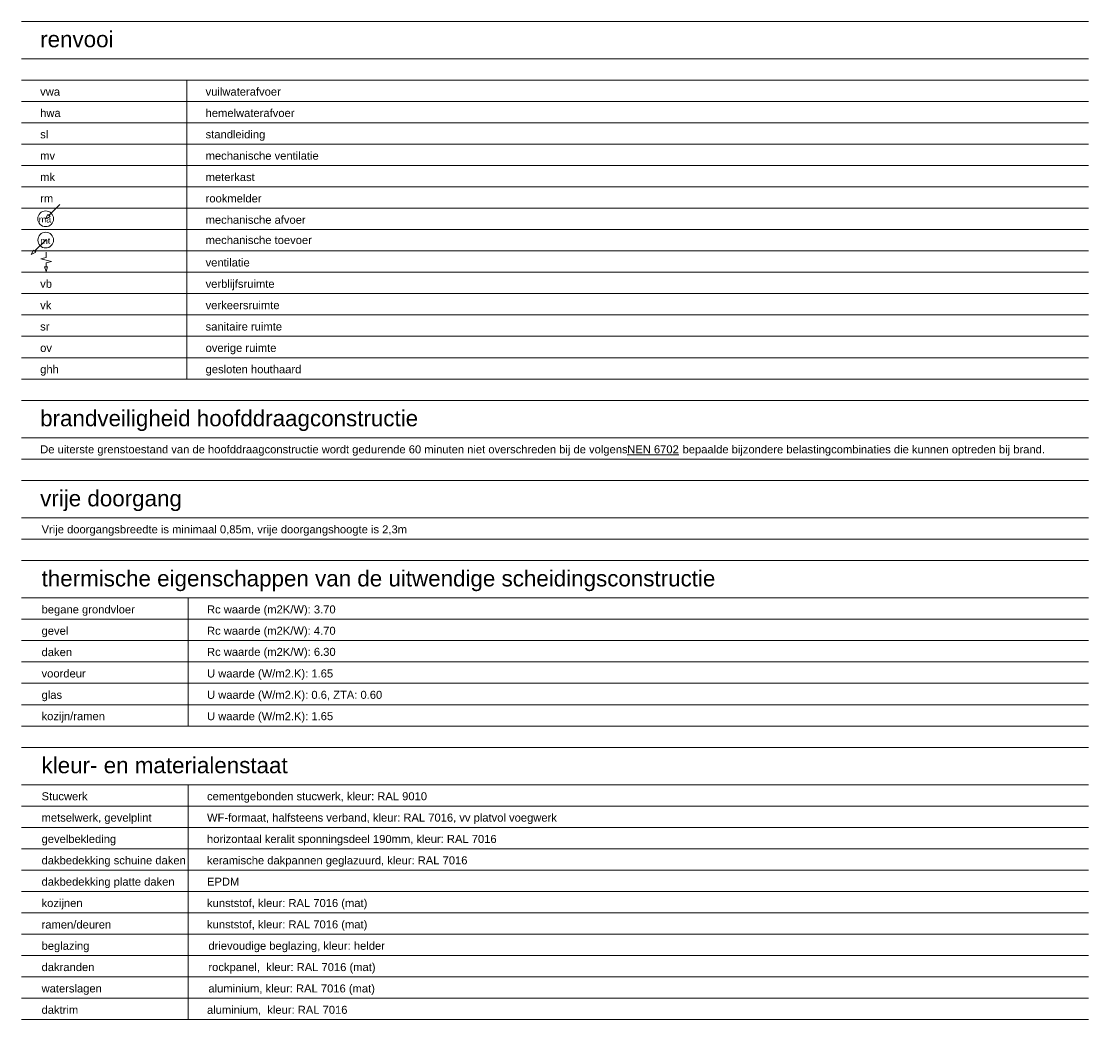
# Model space of a CAD drawing. Header units: millimetres. Extents: x -8546 to 211781, y -3000 to 31870.
# Drawn here: x 31484 to 51484, y 13170 to 31870 of the extents above; entities that cross this region are included whole.
import ezdxf

# ---------------------------------------------------------------- set-up
doc = ezdxf.new("R2010")
doc.units = ezdxf.units.MM
for name, color, linetype, lineweight in [('A-ANNO-NOTE', 131, 'Continuous', 9), ('A-DETL', 90, 'Continuous', 9), ('G-ANNO-TEXT', 231, 'Continuous', 9)]:
    doc.layers.add(name, color=color, linetype=linetype, lineweight=lineweight)
doc.styles.add('Arial_3', font='arial.ttf', dxfattribs={"height": 120})
doc.styles.add('Arial_4', font='arial.ttf', dxfattribs={"height": 150})
doc.styles.add('Arial_6', font='arial.ttf', dxfattribs={"height": 300})

# ---------------------------------------------------------------- blocks, each defined once
blk = doc.blocks.new('61_EA_VENT_AFZUIGING - LICHTPUNT-1509926-Renvooi 1op100 compleet')
at = {"layer": 'A-ANNO-NOTE'}
for p, q in [((-2894, 28234), (-2686, 28442)), ((-2914, 28254), (-2955, 28172)), ((-2873, 28214), (-2955, 28172)), ((-2914, 28254), (-2873, 28214))]:
    blk.add_line(p, q, dxfattribs=at)
blk.add_circle((-2955, 28172), 148, dxfattribs=at)
at = {"layer": 'A-ANNO-NOTE', "insert": (-3084, 28222), "char_height": 120, "width": 296.62, "attachment_point": 1, "style": 'Arial_3'}
blk.add_mtext('ma', dxfattribs=at)
blk = doc.blocks.new('61_EA_VENT_TOEVOER - LICHTPUNT-1509928-Renvooi 1op100 compleet')
at = {"layer": 'A-ANNO-NOTE'}
for p, q in [((-3162, 27564), (-2954, 27772)), ((-3182, 27584), (-3224, 27502)), ((-3141, 27544), (-3224, 27502)), ((-3182, 27584), (-3141, 27544))]:
    blk.add_line(p, q, dxfattribs=at)
blk.add_circle((-2954, 27772), 147, dxfattribs=at)
at = {"layer": 'A-ANNO-NOTE', "insert": (-3054, 27822), "char_height": 120, "width": 240.51, "attachment_point": 1, "style": 'Arial_3'}
blk.add_mtext('mt', dxfattribs=at)
blk = doc.blocks.new('61_EA_VENT_DEURDOORVOER2 - WCD-1509930-Renvooi 1op100 compleet')
at = {"layer": 'A-ANNO-NOTE'}
for p, q in [((-2948, 27449), (-3048, 27424)), ((-2948, 27399), (-3048, 27424)), ((-2948, 27548), (-2948, 27449)), ((-2976, 27270), (-2948, 27183)), ((-2976, 27270), (-2919, 27270)), ((-2847, 27374), (-2948, 27399)), ((-2847, 27374), (-2948, 27349)), ((-2948, 27349), (-2948, 27270)), ((-2919, 27270), (-2948, 27183))]:
    blk.add_line(p, q, dxfattribs=at)

msp = doc.modelspace()

# ---------------------------------------------------------------- linework, layer by layer
at = {"layer": 'A-DETL', "lineweight": 18}
for p, q in [((31484.1, 31869.9), (51484.1, 31869.9)), ((31484.1, 31169.9), (51484.1, 31169.9)), ((31484.1, 30769.9), (51484.1, 30769.9)), ((34584.1, 30769.9), (34584.1, 25169.9)), ((31484.1, 30369.9), (51484.1, 30369.9)), ((31484.1, 29969.9), (51484.1, 29969.9)), ((31484.1, 29569.9), (51484.1, 29569.9)), ((31484.1, 29169.9), (51484.1, 29169.9)), ((31484.1, 28769.9), (51484.1, 28769.9)), ((31484.1, 28369.9), (51484.1, 28369.9)), ((31484.1, 27969.9), (51484.1, 27969.9)), ((31484.1, 27569.9), (51484.1, 27569.9)), ((31484.1, 27169.9), (51484.1, 27169.9)), ((31484.1, 26769.9), (51484.1, 26769.9)), ((31484.1, 26369.9), (51484.1, 26369.9)), ((31484.1, 25969.9), (51484.1, 25969.9)), ((31484.1, 25569.9), (51484.1, 25569.9)), ((31484.1, 25169.9), (51484.1, 25169.9)), ((31484.1, 24769.9), (51484.1, 24769.9)), ((31484.1, 24769.9), (51484.1, 24769.9)), ((31484.1, 24069.9), (51484.1, 24069.9)), ((31484.1, 23669.9), (51484.1, 23669.9)), ((31484.1, 23269.9), (51484.1, 23269.9)), ((31484.1, 22569.9), (51484.1, 22569.9)), ((31484.1, 22169.9), (51484.1, 22169.9)), ((31484.1, 21769.9), (51484.1, 21769.9)), ((31484.1, 21069.9), (51484.1, 21069.9)), ((34610.2, 21069.9), (34610.2, 18669.9)), ((31484.1, 20669.9), (51484.1, 20669.9)), ((31484.1, 20269.9), (51484.1, 20269.9)), ((31484.1, 19869.9), (51484.1, 19869.9)), ((31484.1, 19469.9), (51484.1, 19469.9)), ((31484.1, 19069.9), (51484.1, 19069.9)), ((31484.1, 18669.9), (51484.1, 18669.9)), ((31484.1, 18269.9), (51484.1, 18269.9)), ((31484.1, 17569.9), (51484.1, 17569.9)), ((34610.2, 17569.9), (34610.2, 13569.9)), ((34610.2, 17569.9), (34610.2, 13169.9)), ((31484.1, 17169.9), (51484.1, 17169.9)), ((31484.1, 16769.9), (51484.1, 16769.9)), ((31484.1, 16369.9), (51484.1, 16369.9)), ((31484.1, 15969.9), (51484.1, 15969.9)), ((31484.1, 15569.9), (51484.1, 15569.9)), ((31484.1, 15169.9), (51484.1, 15169.9)), ((31484.1, 14769.9), (51484.1, 14769.9)), ((31484.1, 14369.9), (51484.1, 14369.9)), ((31484.1, 13969.9), (51484.1, 13969.9)), ((31484.1, 13569.9), (51484.1, 13569.9)), ((31484.1, 13169.9), (51484.1, 13169.9))]:
    msp.add_line(p, q, dxfattribs=at)

# ---------------------------------------------------------------- block references
at = {"layer": 'A-ANNO-NOTE'}
for name in ['61_EA_VENT_AFZUIGING - LICHTPUNT-1509926-Renvooi 1op100 compleet', '61_EA_VENT_TOEVOER - LICHTPUNT-1509928-Renvooi 1op100 compleet', '61_EA_VENT_DEURDOORVOER2 - WCD-1509930-Renvooi 1op100 compleet']:
    msp.add_blockref(name, (34894.4, 0), dxfattribs=at)

# ---------------------------------------------------------------- texts
at = {"layer": 'G-ANNO-TEXT', "color": 7, "attachment_point": 1}
for s, insert, char_height, width, style in [('renvooi', (31836.9, 31685.3), 300, 1699.578, 'Arial_6'), ('vuilwaterafvoer', (34936.9, 30628.2), 150, 1691.561, 'Arial_4'), ('vwa', (31836.9, 30628.2), 150, 440.928, 'Arial_4'), ('hwa', (31836.9, 30228.2), 150, 464.979, 'Arial_4'), ('hemelwaterafvoer', (34936.9, 30228.2), 150, 2004.219, 'Arial_4'), ('sl', (31836.9, 29828.2), 150, 184.388, 'Arial_4'), ('standleiding', (34936.9, 29828.2), 150, 1338.818, 'Arial_4'), ('mechanische ventilatie', (34936.9, 29428.2), 150, 2557.383, 'Arial_4'), ('mv', (31836.9, 29428.2), 150, 336.709, 'Arial_4'), ('mk', (31836.9, 29028.2), 150, 344.726, 'Arial_4'), ('meterkast', (34936.9, 29028.2), 150, 1114.346, 'Arial_4'), ('rookmelder', (34936.9, 28628.2), 150, 1258.649, 'Arial_4'), ('rm', (31836.9, 28628.2), 150, 304.641, 'Arial_4'), ('mechanische afvoer', (34936.9, 28228.2), 150, 2268.776, 'Arial_4'), ('mechanische toevoer', (34936.9, 27848.9), 150, 2397.046, 'Arial_4'), ('ventilatie', (34936.9, 27428.2), 150, 986.076, 'Arial_4'), ('vb', (31836.9, 27028.2), 150, 256.54, 'Arial_4'), ('verblijfsruimte', (34936.9, 27028.2), 150, 1571.307, 'Arial_4'), ('vk', (31836.9, 26628.2), 150, 248.523, 'Arial_4'), ('verkeersruimte', (34936.9, 26628.2), 150, 1675.527, 'Arial_4'), ('sanitaire ruimte', (34936.9, 26228.2), 150, 1739.662, 'Arial_4'), ('sr', (31836.9, 26228.2), 150, 216.456, 'Arial_4'), ('overige ruimte', (34936.9, 25828.2), 150, 1595.358, 'Arial_4'), ('ov', (31836.9, 25828.2), 150, 256.54, 'Arial_4'), ('ghh', (31836.9, 25428.2), 150, 424.894, 'Arial_4'), ('gesloten houthaard', (34936.9, 25428.2), 150, 2156.539, 'Arial_4'), ('brandveiligheid hoofddraagconstructie', (31836.9, 24585.3), 300, 8738.394, 'Arial_6'), ('De uiterste grenstoestand van de hoofddraagconstructie wordt gedurende 60 minuten niet overschreden bij de volgens ', (31836.9, 23928.2), 150, 13332.063, 'Arial_4'), ('\\LNEN 6702', (42837, 23928.2), 150, 1186.498, 'Arial_4'), (' bepaalde bijzondere belastingcombinaties die kunnen optreden bij brand.', (43815.9, 23928.2), 150, 8201.263, 'Arial_4'), ('vrije doorgang', (31836.9, 23085.3), 300, 3286.919, 'Arial_6'), ('Vrije doorgangsbreedte is minimaal 0,85m, vrije doorgangshoogte is 2,3m', (31863.1, 22429.4), 150, 8257.381, 'Arial_4'), ('thermische eigenschappen van de uitwendige scheidingsconstructie', (31863.1, 21585.3), 300, 15592.822, 'Arial_6'), ('begane grondvloer', (31863.1, 20929.4), 150, 2076.371, 'Arial_4'), ('Rc waarde (m2K/W): 3.70', (34963.1, 20929.4), 150, 2958.227, 'Arial_4'), ('gevel ', (31863.1, 20529.4), 150, 657.384, 'Arial_4'), ('Rc waarde (m2K/W): 4.70', (34963.1, 20529.4), 150, 2958.227, 'Arial_4'), ('daken', (31863.1, 20129.4), 150, 681.434, 'Arial_4'), ('Rc waarde (m2K/W): 6.30', (34963.1, 20134), 150, 2958.227, 'Arial_4'), ('voordeur', (31863.1, 19729.4), 150, 986.076, 'Arial_4'), ('U waarde (W/m2.K): 1.65', (34963.1, 19729.4), 150, 2902.109, 'Arial_4'), ('glas', (31863.1, 19329.4), 150, 456.962, 'Arial_4'), ('U waarde (W/m2.K): 0.6, ZTA: 0.60', (34963.1, 19329.4), 150, 4032.488, 'Arial_4'), ('kozijn/ramen', (31863.1, 18929.4), 150, 1435.021, 'Arial_4'), ('U waarde (W/m2.K): 1.65', (34963.1, 18929.4), 150, 2902.109, 'Arial_4'), ('kleur- en materialenstaat', (31863.1, 18085.3), 300, 5699.998, 'Arial_6'), ('Stucwerk', (31863.1, 17429.4), 150, 1050.211, 'Arial_4'), ('cementgebonden stucwerk, kleur: RAL 9010', (34963.1, 17429.4), 150, 5010.547, 'Arial_4'), ('metselwerk, gevelplint', (31863.1, 17029.4), 150, 2477.214, 'Arial_4'), ('WF-formaat, halfsteens verband, kleur: RAL 7016, vv platvol voegwerk', (34963.1, 17029.4), 150, 7944.723, 'Arial_4'), ('gevelbekleding', (31863.1, 16629.4), 150, 1651.476, 'Arial_4'), ('horizontaal keralit sponningsdeel 190mm, kleur: RAL 7016', (34963.1, 16629.4), 150, 6589.871, 'Arial_4'), ('dakbedekking schuine daken', (31863.1, 16229.4), 150, 3246.834, 'Arial_4'), ('keramische dakpannen geglazuurd, kleur: RAL 7016 ', (34963.1, 16229.4), 150, 5980.589, 'Arial_4'), ('dakbedekking platte daken', (31863.1, 15829.4), 150, 2974.261, 'Arial_4'), ('EPDM ', (34963.1, 15829.4), 150, 809.704, 'Arial_4'), ('kozijnen', (31863.1, 15429.4), 150, 921.941, 'Arial_4'), ('kunststof, kleur: RAL 7016 (mat)', (34963.1, 15429.4), 150, 3695.779, 'Arial_4'), ('ramen/deuren', (31863.1, 15027.1), 150, 1579.324, 'Arial_4'), ('kunststof, kleur: RAL 7016 (mat)', (34963.1, 15029.4), 150, 3695.779, 'Arial_4'), ('beglazing', (31863.1, 14628.2), 150, 1058.227, 'Arial_4'), ('drievoudige beglazing, kleur: helder', (34989.2, 14628.2), 150, 3952.319, 'Arial_4'), ('dakranden', (31863.1, 14229.4), 150, 1186.497, 'Arial_4'), ('rockpanel,  kleur: RAL 7016 (mat)', (34989.2, 14229.4), 150, 3824.049, 'Arial_4'), ('waterslagen', (31863.1, 13829.4), 150, 1354.852, 'Arial_4'), ('aluminium, kleur: RAL 7016 (mat)', (34989.2, 13829.4), 150, 3832.066, 'Arial_4'), ('daktrim', (31863.1, 13429.4), 150, 833.755, 'Arial_4'), ('aluminium,  kleur: RAL 7016', (34963.1, 13429.4), 150, 3230.801, 'Arial_4')]:
    msp.add_mtext(s, dxfattribs=dict(at, insert=insert, char_height=char_height, width=width, style=style))

doc.saveas('drawing.dxf')
